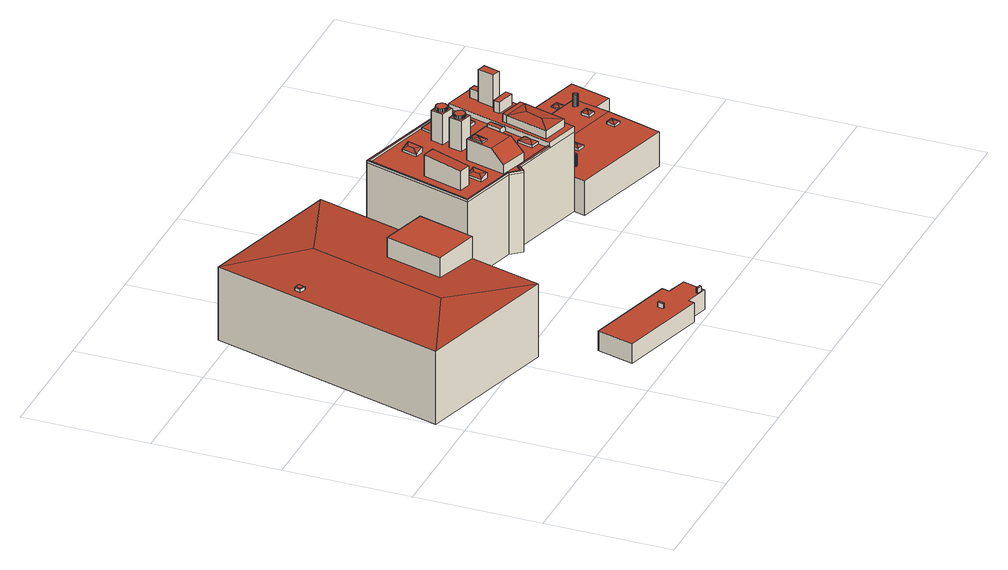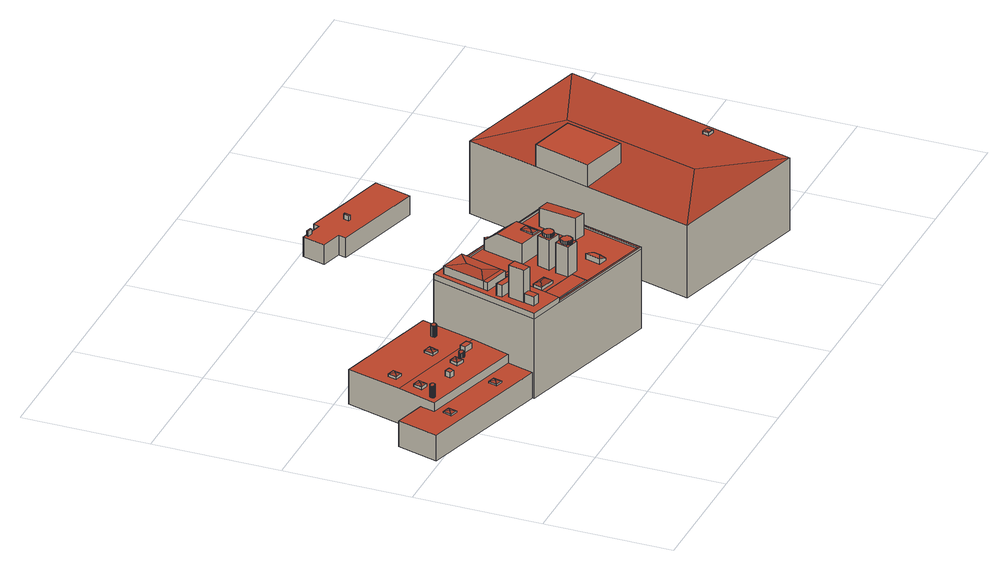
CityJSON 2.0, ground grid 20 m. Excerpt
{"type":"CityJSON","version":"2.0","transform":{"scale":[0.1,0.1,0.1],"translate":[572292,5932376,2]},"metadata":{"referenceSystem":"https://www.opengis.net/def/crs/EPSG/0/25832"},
"CityObjects":{
"building1":{"type":"Building","attributes":{"Grundfläche 2D":"932.853828","Grundhöhe NN":"2.581"},"children":["building1-1"],"geometry":[{"type":"Solid","lod":"3","boundaries":[[[[0,1,2,3]],[[4,5,6,7]],[[6,5,8]],[[9,4,7]],[[10,11,12,13,8,5,4,9]],[[13,12,3,2]],[[0,3,12,11]],[[11,10,1,0]],[[10,13,2,1]],[[7,6,14,15]],[[9,7,15,16]],[[8,13,10,9,16,17]],[[6,8,17,14]],[[16,15,14,17]]]],"semantics":{"surfaces":[{"type":"RoofSurface"},{"type":"WallSurface"},{"type":"GroundSurface"}],"values":[[0,0,0,0,0,1,1,1,1,1,1,1,1,2]]}}]},
"building1-1":{"type":"BuildingInstallation","parents":["building1"],"geometry":[{"type":"MultiSurface","lod":"3","boundaries":[[[18,19,20,21]],[[19,22,23,20]],[[24,18,21,25]],[[22,24,25,23]],[[18,24,22,19]],[[21,20,26,27]],[[25,21,27,28]],[[23,25,28,29]],[[20,23,29,26]]],"semantics":{"surfaces":[{"type":"RoofSurface"},{"type":"WallSurface"}],"values":[0,0,0,0,0,1,1,1,1]}}]},
"building2":{"type":"Building","attributes":{"Grundfläche 2D":"103.430982","Grundhöhe NN":"3.003"},"children":["building2-1","building2-2"],"geometry":[{"type":"Solid","lod":"3","boundaries":[[[[30,31,32,33,34,35,36,37]],[[35,34,38,39]],[[36,35,39,40]],[[37,36,40,41]],[[30,37,41,42]],[[31,30,42,43]],[[32,31,43,44]],[[33,32,44,45]],[[34,33,45,38]],[[43,42,41,40,39,38,45,44]]]],"semantics":{"surfaces":[{"type":"RoofSurface"},{"type":"WallSurface"},{"type":"GroundSurface"}],"values":[[0,1,1,1,1,1,1,1,1,2]]}}]},
"building2-1":{"type":"BuildingInstallation","parents":["building2"],"geometry":[{"type":"MultiSurface","lod":"3","boundaries":[[[46,47,48,49]],[[49,48,50,51]],[[46,49,51,52]],[[47,46,52,53]],[[48,47,53,50]]],"semantics":{"surfaces":[{"type":"RoofSurface"},{"type":"WallSurface"}],"values":[0,1,1,1,1]}}]},
"building2-2":{"type":"BuildingInstallation","parents":["building2"],"geometry":[{"type":"MultiSurface","lod":"3","boundaries":[[[54,55,56,57]],[[57,56,58,59]],[[54,57,59,60]],[[55,54,60,61]],[[56,55,61,58]]],"semantics":{"surfaces":[{"type":"RoofSurface"},{"type":"WallSurface"}],"values":[0,1,1,1,1]}}]},
"building3":{"type":"Building","attributes":{"Grundfläche 2D":"824.353212","Grundhöhe NN":"2.563"},"children":["building3-1","building3-2","building3-3","building3-4","building3-5","building3-6","building3-7","building3-8","building3-9","building3-10","building3-11","building3-12","building3-13","building3-14","building3-15","building3-16","building3-17","building3-18","building3-19","building3-20","building3-21","building3-22","building3-23","building3-24","building3-25","building3-26","building3-27"],"geometry":[{"type":"MultiSurface","lod":"3","boundaries":[[[62,63,64,65,66,67,68,69,70,71,72,73,74,75]],[[76,77,78,79],[80,81,82,83]],[[77,84,85,78]],[[86,87,88,89,90],[91,92,93,94,95,96],[97,98,99,100,101,102,103,104],[105,106,107,108]],[[109,110,111]],[[109,112,113,110]],[[112,109,111,114]],[[112,114,113]],[[115,116,117,118]],[[119,120,121,122]],[[123,124,125,126,127,128]],[[129,130,131,132,133,134,135,136,137,138,139],[140,141,142,143],[144,145,146,147],[148,149,150,151]],[[152,153,154,155]],[[154,153,156,157,158,159,160]],[[161,162,68,67]],[[162,163,69,68]],[[164,70,69,163]],[[164,165,71,70]],[[165,166,72,71]],[[166,167,73,72]],[[133,132,75,74]],[[62,75,132,131]],[[63,62,131,130]],[[64,63,130,129]],[[129,139,65,64]],[[66,65,139,138]],[[85,141,140,79,78]],[[140,143,76,79]],[[76,143,142,84,77]],[[142,141,85,84]],[[161,67,89,88,168]],[[138,137,169,170,136,135,171,172,134,133,74,73,86,90,89,67,66]],[[173,87,86,73,167]],[[173,168,88,87]],[[114,111,95,94]],[[113,114,94,93]],[[110,113,93,92]],[[118,117,150,149]],[[149,148,115,118]],[[116,115,148,151]],[[117,116,151,150]],[[122,121,145,144]],[[119,122,144,147]],[[120,119,147,146]],[[121,120,146,145]],[[164,163,174,175]],[[165,164,175,176]],[[166,165,176,177]],[[167,166,177,178,157,173]],[[153,152,125,124,179,180,168,173,157,156]],[[162,161,168,180,181]],[[163,162,181,174]],[[128,127,182,183]],[[123,128,183,184]],[[124,123,184,179]],[[157,178,185,158]],[[159,158,185,186]],[[126,155,154,160,159,186,182,127]],[[155,126,125,152]],[[174,181,180,179,184,183,182,186,185,178,177,176,175]]],"semantics":{"surfaces":[{"type":"RoofSurface"},{"type":"WallSurface"},{"type":"GroundSurface"}],"values":[0,0,0,0,0,0,0,0,0,0,0,0,0,0,1,1,1,1,1,1,1,1,1,1,1,1,1,1,1,1,1,1,1,1,1,1,1,1,1,1,1,1,1,1,1,1,1,1,1,1,1,1,1,1,1,1,1,1,1,2]}}]},
"building3-1":{"type":"BuildingInstallation","parents":["building3"],"geometry":[{"type":"MultiSurface","lod":"3","boundaries":[[[187,188,189]],[[189,188,190]],[[191,188,187]],[[190,188,191]],[[187,189,83,82]],[[191,187,82,81]],[[190,191,81,80]],[[189,190,80,83]]],"semantics":{"surfaces":[{"type":"RoofSurface"},{"type":"WallSurface"}],"values":[0,0,0,0,1,1,1,1]}}]},
"building3-2":{"type":"BuildingInstallation","parents":["building3"],"geometry":[{"type":"MultiSurface","lod":"3","boundaries":[[[192,193,194]],[[195,194,193,196]],[[192,197,196,193]],[[195,196,197]],[[198,199,192,194]],[[199,200,197,192]],[[195,197,200,201]],[[194,195,201,198]]],"semantics":{"surfaces":[{"type":"RoofSurface"},{"type":"WallSurface"}],"values":[0,0,0,0,1,1,1,1]}}]},
"building3-3":{"type":"BuildingInstallation","parents":["building3"],"geometry":[{"type":"MultiSurface","lod":"3","boundaries":[[[202,111,110,203]],[[203,110,92,91]],[[202,203,91,96]],[[111,202,96,95]]],"semantics":{"surfaces":[{"type":"RoofSurface"},{"type":"WallSurface"}],"values":[0,1,1,1]}}]},
"building3-4":{"type":"BuildingInstallation","parents":["building3"],"geometry":[{"type":"MultiSurface","lod":"3","boundaries":[[[204,205,206,207,208,209]],[[206,205,104,103]],[[207,206,103,102]],[[101,210,211,98,97,204,209,208,207,102]],[[205,204,97,104]]],"semantics":{"surfaces":[{"type":"RoofSurface"},{"type":"WallSurface"}],"values":[0,1,1,1,1]}}]},
"building3-5":{"type":"BuildingInstallation","parents":["building3"],"geometry":[{"type":"MultiSurface","lod":"3","boundaries":[[[212,213,214]],[[215,214,213,216]],[[212,217,216,213]],[[215,216,217]],[[218,219,212,214]],[[219,220,217,212]],[[220,221,215,217]],[[221,218,214,215]]],"semantics":{"surfaces":[{"type":"RoofSurface"},{"type":"WallSurface"}],"values":[0,0,0,0,1,1,1,1]}}]},
"building3-6":{"type":"BuildingInstallation","parents":["building3"],"geometry":[{"type":"MultiSurface","lod":"3","boundaries":[[[222,223,211,210]],[[222,210,101,100]],[[223,222,100,99]],[[211,223,99,98]]],"semantics":{"surfaces":[{"type":"RoofSurface"},{"type":"WallSurface"}],"values":[0,1,1,1]}}]},
"building3-7":{"type":"BuildingInstallation","parents":["building3"],"geometry":[{"type":"MultiSurface","lod":"3","boundaries":[[[224,225,226]],[[227,226,225,228]],[[224,229,228,225]],[[227,228,229]],[[224,226,230,231]],[[231,232,229,224]],[[227,229,232,233]],[[226,227,233,230]]],"semantics":{"surfaces":[{"type":"RoofSurface"},{"type":"WallSurface"}],"values":[0,0,0,0,1,1,1,1]}}]},
"building3-8":{"type":"BuildingInstallation","parents":["building3"],"geometry":[{"type":"MultiSurface","lod":"3","boundaries":[[[234,235,236,237]],[[234,237,107,106]],[[235,234,106,105]],[[236,235,105,108]],[[237,236,108,107]]],"semantics":{"surfaces":[{"type":"RoofSurface"},{"type":"WallSurface"}],"values":[0,1,1,1,1]}}]},
"building3-9":{"type":"BuildingInstallation","parents":["building3"],"geometry":[{"type":"MultiSurface","lod":"3","boundaries":[[[238,239,240,241,242,243,244,245,246,247,248,249,250,251,252,253,254,255,256,257,258,259,260,261,262,263,264,265,266,267]],[[243,242,268,269]],[[244,243,269,270]],[[245,244,270,271]],[[242,241,272,268]],[[246,245,271,273]],[[247,246,273,274]],[[248,247,274,275]],[[249,248,275,276]],[[250,249,276,277]],[[251,250,277,278]],[[252,251,278,279]],[[253,252,279,280]],[[254,253,280,281]],[[255,254,281,282]],[[256,255,282,283]],[[257,256,283,284]],[[258,257,284,285]],[[259,258,285,286]],[[260,259,286,287]],[[261,260,287,288]],[[262,261,288,289]],[[263,262,289,290]],[[264,263,290,291]],[[265,264,291,292]],[[266,265,292,293]],[[267,266,293,294]],[[238,267,294,295]],[[239,238,295,296]],[[240,239,296,297]],[[241,240,297,272]]],"semantics":{"surfaces":[{"type":"RoofSurface"},{"type":"WallSurface"}],"values":[0,1,1,1,1,1,1,1,1,1,1,1,1,1,1,1,1,1,1,1,1,1,1,1,1,1,1,1,1,1,1]}}]},
"building3-10":{"type":"BuildingInstallation","parents":["building3"],"geometry":[{"type":"MultiSurface","lod":"3","boundaries":[[[298,299,300,301],[302,303,304,305,306,307,308,309,310,311,312,313,314,315,316,317,318,319,320,321,322,323,324,325,326,327,328,329,330,331]],[[298,301,332,333]],[[299,298,333,334]],[[300,299,334,335]],[[301,300,335,332]]],"semantics":{"surfaces":[{"type":"RoofSurface"},{"type":"WallSurface"}],"values":[0,1,1,1,1]}}]},
"building3-11":{"type":"BuildingInstallation","parents":["building3"],"geometry":[{"type":"MultiSurface","lod":"3","boundaries":[[[336,337,338,339,340,341,342,343,344,345,346,347,348,349,350,351,352,353,354,355,356,357,358,359,360,361,362,363,364,365]],[[341,340,324,323]],[[342,341,323,322]],[[343,342,322,321]],[[340,339,325,324]],[[344,343,321,320]],[[345,344,320,319]],[[346,345,319,318]],[[347,346,318,317]],[[348,347,317,316]],[[349,348,316,315]],[[350,349,315,314]],[[351,350,314,313]],[[352,351,313,312]],[[353,352,312,311]],[[354,353,311,310]],[[355,354,310,309]],[[356,355,309,308]],[[357,356,308,307]],[[358,357,307,306]],[[359,358,306,305]],[[360,359,305,304]],[[361,360,304,303]],[[362,361,303,302]],[[363,362,302,331]],[[364,363,331,330]],[[365,364,330,329]],[[336,365,329,328]],[[337,336,328,327]],[[338,337,327,326]],[[339,338,326,325]]],"semantics":{"surfaces":[{"type":"RoofSurface"},{"type":"WallSurface"}],"values":[0,1,1,1,1,1,1,1,1,1,1,1,1,1,1,1,1,1,1,1,1,1,1,1,1,1,1,1,1,1,1]}}]},
"building3-12":{"type":"BuildingInstallation","parents":["building3"],"geometry":[{"type":"MultiSurface","lod":"3","boundaries":[[[366,367,368,369],[291,290,289,288,287,286,285,284,283,282,281,280,279,278,277,276,275,274,273,271,270,269,268,272,297,296,295,294,293,292]],[[366,369,370,371]],[[367,366,371,372]],[[368,367,372,373]],[[369,368,373,370]]],"semantics":{"surfaces":[{"type":"RoofSurface"},{"type":"WallSurface"}],"values":[0,1,1,1,1]}}]},
"building3-13":{"type":"BuildingInstallation","parents":["building3"],"geometry":[{"type":"MultiSurface","lod":"3","boundaries":[[[374,375,376,377]],[[378,375,374,379]],[[169,378,379,170]],[[380,381,377,376]],[[374,377,381,136,170,379]],[[380,376,375,378,169,137,382]]],"semantics":{"surfaces":[{"type":"RoofSurface"},{"type":"WallSurface"}],"values":[0,0,0,1,1,1]}}]},
"building3-14":{"type":"BuildingInstallation","parents":["building3"],"geometry":[{"type":"MultiSurface","lod":"3","boundaries":[[[383,384,172]],[[383,385,384]],[[386,383,172,171]],[[386,171,385]],[[386,385,383]],[[172,384,387,134]],[[385,171,135,388]],[[384,385,388,387]]],"semantics":{"surfaces":[{"type":"RoofSurface"},{"type":"WallSurface"}],"values":[0,0,0,0,0,1,1,1]}}]},
"building3-15":{"type":"BuildingInstallation","parents":["building3"],"geometry":[{"type":"MultiSurface","lod":"3","boundaries":[[[389,390,391]],[[391,390,392]],[[393,394,390,389]],[[392,390,394]],[[395,396,389,391]],[[396,397,398,394,393,389]],[[398,399,392,394]],[[399,395,391,392]]],"semantics":{"surfaces":[{"type":"RoofSurface"},{"type":"WallSurface"}],"values":[0,0,0,0,1,1,1,1]}}]},
"building3-16":{"type":"BuildingInstallation","parents":["building3"],"geometry":[{"type":"MultiSurface","lod":"3","boundaries":[[[400,401,402]],[[402,401,403]],[[404,401,400]],[[403,401,404]],[[405,406,400,402]],[[406,407,404,400]],[[407,408,403,404]],[[408,405,402,403]]],"semantics":{"surfaces":[{"type":"RoofSurface"},{"type":"WallSurface"}],"values":[0,0,0,0,1,1,1,1]}}]},
"building3-17":{"type":"BuildingInstallation","parents":["building3"],"geometry":[{"type":"MultiSurface","lod":"3","boundaries":[[[409,410,411]],[[411,410,412]],[[413,410,409]],[[412,410,413]],[[414,415,409,411]],[[415,416,413,409]],[[416,417,412,413]],[[417,414,411,412]]],"semantics":{"surfaces":[{"type":"RoofSurface"},{"type":"WallSurface"}],"values":[0,0,0,0,1,1,1,1]}}]},
"building3-18":{"type":"BuildingInstallation","parents":["building3"],"geometry":[{"type":"MultiSurface","lod":"3","boundaries":[[[418,419,420]],[[420,419,421]],[[422,419,418]],[[421,419,422]],[[423,424,418,420]],[[424,425,422,418]],[[425,426,421,422]],[[426,423,420,421]]],"semantics":{"surfaces":[{"type":"RoofSurface"},{"type":"WallSurface"}],"values":[0,0,0,0,1,1,1,1]}}]},
"building3-19":{"type":"BuildingInstallation","parents":["building3"],"geometry":[{"type":"MultiSurface","lod":"3","boundaries":[[[427,428,429]],[[429,428,430]],[[431,428,427]],[[430,428,431]],[[432,433,427,429]],[[434,431,427,433]],[[434,435,430,431]],[[435,432,429,430]]],"semantics":{"surfaces":[{"type":"RoofSurface"},{"type":"WallSurface"}],"values":[0,0,0,0,1,1,1,1]}}]},
"building3-20":{"type":"BuildingInstallation","parents":["building3"],"geometry":[{"type":"MultiSurface","lod":"3","boundaries":[[[436,437,438]],[[438,437,439]],[[440,437,436]],[[439,437,440]],[[441,442,436,438]],[[442,443,440,436]],[[443,444,439,440]],[[444,441,438,439]]],"semantics":{"surfaces":[{"type":"RoofSurface"},{"type":"WallSurface"}],"values":[0,0,0,0,1,1,1,1]}}]},
"building3-21":{"type":"BuildingInstallation","parents":["building3"],"geometry":[{"type":"MultiSurface","lod":"3","boundaries":[[[445,446,447]],[[448,449,450]],[[451,448,452]],[[453,454,455,456,457,458,459,460,461,462,463,464,465,466,467,446,445,449,448,451]],[[453,451,468]],[[461,460,469]],[[470,471,463,462]],[[471,472,464,463]],[[472,473,465,464]],[[474,470,462,461]],[[473,475,466,465]],[[475,476,467,466]],[[476,477,446,467]],[[477,478,447,446]],[[478,479,445,447]],[[479,480,449,445]],[[480,481,450,449]],[[481,482,448,450]],[[482,483,452,448]],[[483,484,451,452]],[[484,468,451]],[[484,485,453,468]],[[485,486,454,453]],[[486,487,455,454]],[[487,488,456,455]],[[488,489,457,456]],[[489,490,458,457]],[[490,491,459,458]],[[491,492,460,459]],[[492,493,469,460]],[[461,469,493,474]]],"semantics":{"surfaces":[{"type":"RoofSurface"},{"type":"WallSurface"}],"values":[0,0,0,0,0,0,1,1,1,1,1,1,1,1,1,1,1,1,1,1,1,1,1,1,1,1,1,1,1,1,1]}}]},
"building3-22":{"type":"BuildingInstallation","parents":["building3"],"geometry":[{"type":"MultiSurface","lod":"3","boundaries":[[[494,495,496,497]],[[498,499,497,496]],[[494,497,499,500]],[[500,501,495,494]],[[496,495,501,498]]],"semantics":{"surfaces":[{"type":"RoofSurface"},{"type":"WallSurface"}],"values":[0,1,1,1,1]}}]},
"building3-23":{"type":"BuildingInstallation","parents":["building3"],"geometry":[{"type":"MultiSurface","lod":"3","boundaries":[[[502,503,504]],[[505,506,507]],[[508,509,510]],[[511,512,513,514,515,516,517,518,519,520,503,502,506,505,521,522,509,508]],[[523,511,508,524]],[[525,524,526]],[[523,524,525]],[[503,520,527,528]],[[504,503,528,529]],[[502,504,529,530]],[[506,502,530,531]],[[507,506,531,532]],[[505,507,532,533]],[[521,505,533,534]],[[522,521,534,535]],[[509,522,535,536]],[[510,509,536,537]],[[508,510,537,538]],[[524,508,538,539]],[[526,524,539,540]],[[525,526,540,541]],[[523,525,541,542]],[[511,523,542,543]],[[512,511,543,544]],[[513,512,544,545]],[[514,513,545,546]],[[515,514,546,547]],[[516,515,547,548]],[[517,516,548,549]],[[518,517,549,550]],[[519,518,550,551]],[[520,519,551,527]]],"semantics":{"surfaces":[{"type":"RoofSurface"},{"type":"WallSurface"}],"values":[0,0,0,0,0,0,0,1,1,1,1,1,1,1,1,1,1,1,1,1,1,1,1,1,1,1,1,1,1,1,1,1]}}]},
"building3-24":{"type":"BuildingInstallation","parents":["building3"],"geometry":[{"type":"MultiSurface","lod":"3","boundaries":[[[552,553,554,555]],[[555,554,556,557]],[[552,555,557,558]],[[553,552,558,559]],[[554,553,559,556]]],"semantics":{"surfaces":[{"type":"RoofSurface"},{"type":"WallSurface"}],"values":[0,1,1,1,1]}}]},
"building3-25":{"type":"BuildingInstallation","parents":["building3"],"geometry":[{"type":"MultiSurface","lod":"3","boundaries":[[[560,561,562]],[[563,564,565]],[[566,563,567]],[[568,569,570,571,572,573,574,575,576,577,578,579,580,581,561,560,582,583,564,563,566]],[[568,566,584]],[[577,576,585]],[[578,577,586,587]],[[579,578,587,588]],[[580,579,588,589]],[[581,580,589,590]],[[561,581,590,591]],[[562,561,591,592]],[[560,562,592,593]],[[582,560,593,594]],[[583,582,594,595]],[[564,583,595,596]],[[565,564,596,597]],[[563,565,597]],[[567,563,597,598]],[[566,567,598,599]],[[584,566,599,600]],[[568,584,600,601]],[[569,568,601,602]],[[570,569,602,603]],[[571,570,603,604]],[[572,571,604,605]],[[573,572,605,606]],[[574,573,606,607]],[[575,574,607,608]],[[576,575,608,609]],[[585,576,609,610]],[[577,585,610,586]]],"semantics":{"surfaces":[{"type":"RoofSurface"},{"type":"WallSurface"}],"values":[0,0,0,0,0,0,1,1,1,1,1,1,1,1,1,1,1,1,1,1,1,1,1,1,1,1,1,1,1,1,1,1]}}]},
"building3-26":{"type":"BuildingInstallation","parents":["building3"],"geometry":[{"type":"MultiSurface","lod":"3","boundaries":[[[611,612,613]],[[611,614,615,612]],[[616,615,614]],[[616,613,612,615]],[[617,618,614,611]],[[616,614,618,619]],[[613,616,619,620]],[[620,617,611,613]]],"semantics":{"surfaces":[{"type":"RoofSurface"},{"type":"WallSurface"}],"values":[0,0,0,0,1,1,1,1]}}]},
"building3-27":{"type":"BuildingInstallation","parents":["building3"],"geometry":[{"type":"MultiSurface","lod":"3","boundaries":[[[621,622,623,624]],[[625,626,624,623]],[[626,627,621,624]],[[627,628,622,621]],[[628,625,623,622]],[[628,627,626,625]]],"semantics":{"surfaces":[{"type":"RoofSurface"},{"type":"WallSurface"},{"type":"OuterCeilingSurface"}],"values":[0,1,1,1,1,2]}}]}
},
"vertices":[
[191,314,162],[264,294,162],[289,384,162],[216,405,162],[135,291,132],[196,510,132],[107,620,126],[2,245,126],[337,555,126],[232,180,126],[264,294,126],[191,314,130],[216,405,130],[289,384,126],[107,620,6],[2,245,6],[232,180,6],[337,555,6],
[93,491,133],[91,483,133],[92,481,132],[95,491,132],[84,485,133],[82,484,132],[86,493,133],[85,494,132],[92,481,127],[95,491,127],[85,494,127],[82,484,127],
[418,65,42],[274,105,42],[258,47,42],[398,8,42],[401,18,42],[437,8,42],[447,44,42],[415,53,42],[401,18,10],[437,8,10],[447,44,10],[415,53,10],[418,65,10],[274,105,10],[258,47,10],[398,8,10],
[432,11,50],[433,14,50],[425,16,50],[424,13,50],[425,16,42],[424,13,42],[432,11,42],[433,14,42],
[369,42,50],[372,51,50],[368,52,50],[366,43,50],[368,52,42],[366,43,42],[369,42,42],[372,51,42],
[497,313,140],[484,328,140],[394,354,140],[442,522,140],[622,471,140],[623,474,140],[440,526,140],[391,352,140],[483,326,140],[497,309,140],[507,319,140],[574,300,140],[575,303,140],[507,322,140],[500,397,171],[488,355,171],[531,342,171],[543,385,171],[497,372,171],[503,393,171],[514,390,171],[508,369,171],[482,333,152],[525,320,152],[574,300,146],[629,284,146],[679,458,146],[623,474,146],[575,303,146],[644,373,146],[642,365,146],[623,297,146],[582,308,146],[602,377,146],[604,384,146],[643,437,146],[645,436,146],[649,452,146],[659,449,146],[655,433,146],[656,433,146],[649,407,146],[636,411,146],[653,399,146],[651,389,146],[624,396,146],[626,406,146],[617,353,162],[642,365,159],[602,377,159],[609,327,162],[623,297,159],[582,308,159],[436,368,168],[453,430,173],[435,436,173],[417,373,168],[555,488,140],[547,463,140],[611,445,140],[618,470,140],[893,394,48],[678,455,48],[666,413,48],[832,366,48],[826,343,48],[875,329,48],[394,354,137],[484,328,137],[497,313,137],[507,322,137],[575,303,137],[579,319,137],[586,344,137],[595,376,137],[602,399,137],[622,471,137],[442,522,137],[543,385,137],[525,320,137],[482,333,137],[500,397,137],[618,470,137],[611,445,137],[547,463,137],[555,488,137],[436,368,137],[417,373,137],[435,436,137],[453,430,137],[666,413,62],[649,353,64],[816,306,64],[832,366,62],[631,291,63],[629,284,63],[624,266,63],[791,219,63],[798,244,63],[623,474,137],[440,526,137],[391,352,137],[483,326,137],[497,309,137],[507,319,137],[574,300,137],[679,458,137],[602,399,142],[595,376,142],[586,344,140],[579,319,141],[629,284,137],[391,352,6],[483,326,6],[497,309,6],[507,319,6],[629,284,6],[678,455,6],[679,458,6],[440,526,6],[826,343,6],[875,329,6],[893,394,6],[624,266,6],[791,219,6],
[514,390,173],[505,381,175],[508,369,173],[497,372,173],[503,393,173],
[488,491,141],[491,483,146],[502,487,146],[495,463,146],[488,473,146],[481,467,141],[502,487,137],[488,491,137],[481,467,137],[495,463,137],
[604,384,159],[644,373,159],
[643,437,199],[636,411,199],[649,407,199],[656,433,199],[655,433,199],[645,436,199],[655,433,161],[645,436,161],
[472,435,141],[475,426,146],[486,431,146],[479,407,146],[472,417,146],[465,411,141],[486,431,137],[472,435,137],[465,411,137],[479,407,137],
[659,449,161],[649,452,161],
[456,379,141],[459,371,146],[470,375,146],[463,351,146],[457,361,146],[450,355,141],[470,375,137],[456,379,137],[450,355,137],[463,351,137],
[651,389,165],[653,399,165],[626,406,164],[624,396,164],
[546,456,192],[545,457,192],[544,459,192],[542,459,192],[541,460,192],[539,460,192],[537,459,192],[535,459,192],[534,458,192],[533,456,192],[532,455,192],[531,453,192],[531,452,192],[531,450,192],[532,448,192],[533,447,192],[534,445,192],[535,444,192],[537,444,192],[538,443,192],[540,443,192],[542,443,192],[543,444,192],[545,445,192],[546,446,192],[547,448,192],[548,449,192],[548,451,192],[548,453,192],[547,455,192],[541,460,186],[539,460,186],[537,459,186],[535,459,186],[542,459,186],[534,458,187],[533,456,187],[532,455,187],[531,453,187],[531,452,187],[531,450,187],[532,448,187],[533,447,187],[534,445,187],[535,444,187],[537,444,187],[538,443,187],[540,443,187],[542,443,187],[543,444,187],[545,445,187],[546,446,187],[547,448,187],[548,449,187],[548,451,187],[548,453,187],[547,455,186],[546,456,186],[545,457,186],[544,459,186],
[518,413,187],[538,407,187],[544,427,186],[523,433,186],[539,418,187],[538,417,187],[537,415,187],[536,414,187],[535,413,187],[533,412,187],[531,412,187],[529,412,187],[528,412,187],[526,413,187],[525,414,187],[524,415,187],[523,417,187],[522,419,187],[522,420,187],[522,422,187],[523,424,187],[524,425,187],[525,426,187],[527,427,186],[528,428,186],[530,428,186],[532,428,186],[533,428,186],[535,427,186],[536,426,186],[537,425,186],[538,423,186],[539,422,187],[539,420,187],[523,433,137],[518,413,137],[538,407,137],[544,427,137],
[537,425,192],[536,426,192],[535,427,192],[533,428,192],[532,428,192],[530,428,192],[528,428,192],[527,427,192],[525,426,192],[524,425,192],[523,424,192],[522,422,192],[522,420,192],[522,419,192],[523,417,192],[524,415,192],[525,414,192],[526,413,192],[528,412,192],[529,412,192],[531,412,192],[533,412,192],[535,413,192],[536,414,192],[537,415,192],[538,417,192],[539,418,192],[539,420,192],[539,422,192],[538,423,192],
[526,444,187],[547,438,187],[552,459,186],[532,464,186],[532,464,137],[526,444,137],[547,438,137],[552,459,137],
[590,377,146],[597,400,146],[590,402,146],[583,379,146],[599,399,145],[593,377,145],[590,402,137],[583,379,137],[599,399,137],
[574,329,146],[565,323,141],[572,348,140],[577,338,146],[565,323,137],[572,348,137],
[822,397,50],[826,388,52],[834,393,50],[830,379,50],[820,390,50],[818,383,50],[834,393,48],[822,397,48],[820,390,48],[818,383,48],[830,379,48],
[720,425,50],[724,417,52],[732,422,50],[728,408,50],[716,411,50],[732,422,48],[720,425,48],[716,411,48],[728,408,48],
[802,323,68],[798,331,70],[790,326,68],[794,340,68],[806,337,68],[790,326,64],[802,323,64],[806,337,63],[794,340,63],
[790,279,68],[786,288,70],[778,282,68],[782,296,68],[794,293,68],[778,282,64],[790,279,64],[794,293,64],[782,296,64],
[721,346,68],[717,354,70],[709,349,68],[713,363,68],[725,359,68],[709,349,64],[721,346,64],[725,359,63],[713,363,63],
[709,302,68],[705,310,70],[697,305,68],[701,319,68],[713,316,68],[697,305,64],[709,302,64],[713,316,64],[701,319,64],
[662,297,81],[662,295,81],[663,296,81],[661,299,81],[662,298,81],[662,299,81],[659,300,81],[660,300,81],[658,300,82],[657,300,82],[656,299,82],[655,298,82],[655,297,82],[655,296,82],[655,295,82],[655,294,82],[657,293,82],[658,292,82],[659,292,82],[660,292,81],[660,293,81],[661,293,81],[662,294,81],[659,300,82],[656,294,82],[658,292,63],[659,292,63],[660,292,63],[660,293,63],[657,293,63],[661,293,63],[662,294,63],[662,295,63],[663,296,63],[662,297,63],[662,298,63],[662,299,63],[661,299,63],[660,300,63],[659,300,63],[658,300,63],[657,300,63],[656,299,63],[655,298,63],[655,297,63],[655,296,63],[655,295,63],[655,294,63],[656,294,63],
[687,356,73],[673,360,73],[671,351,73],[684,347,73],[671,351,64],[684,347,64],[687,356,64],[673,360,64],
[818,354,81],[816,353,82],[817,354,81],[820,357,81],[819,355,81],[820,356,81],[818,360,81],[819,359,81],[819,360,81],[814,361,82],[814,360,82],[813,360,82],[813,359,82],[812,358,82],[812,357,82],[812,356,82],[813,355,82],[814,354,82],[815,354,82],[820,358,81],[820,359,81],[815,361,82],[818,361,81],[816,361,82],[817,361,81],[815,354,63],[816,353,63],[817,354,63],[818,354,63],[819,355,62],[820,356,62],[820,357,62],[820,358,62],[820,359,62],[819,359,62],[819,360,62],[818,360,62],[818,361,62],[817,361,62],[816,361,62],[815,361,62],[814,361,62],[814,360,62],[813,360,62],[813,359,62],[812,358,62],[812,357,62],[812,356,63],[813,355,63],[814,354,63],
[760,362,72],[752,364,72],[749,356,72],[757,353,72],[749,356,63],[757,353,63],[760,362,63],[752,364,63],
[703,354,71],[702,352,71],[703,353,71],[701,358,72],[702,357,71],[701,358,71],[699,359,72],[700,359,72],[698,358,72],[697,358,72],[696,357,72],[695,356,72],[695,355,72],[695,354,72],[695,353,72],[696,353,72],[696,352,72],[698,351,72],[699,351,72],[700,351,72],[701,351,72],[701,352,71],[703,355,71],[703,356,71],[698,359,72],[697,352,72],[698,351,64],[699,351,64],[700,351,64],[701,351,64],[701,352,64],[702,352,64],[703,353,64],[703,354,64],[703,355,64],[703,356,64],[702,357,64],[701,358,64],[700,359,64],[699,359,64],[698,359,64],[698,358,64],[697,358,64],[696,357,64],[695,356,64],[695,355,64],[695,354,64],[695,353,64],[696,353,64],[696,352,64],[697,352,64],
[572,430,142],[581,435,146],[576,445,142],[596,423,142],[590,432,146],[600,438,142],[572,430,137],[596,423,137],[600,438,137],[576,445,137],
[355,438,47],[410,422,52],[421,460,52],[366,476,47],[421,460,45],[366,476,45],[355,438,45],[410,422,45]
]}
